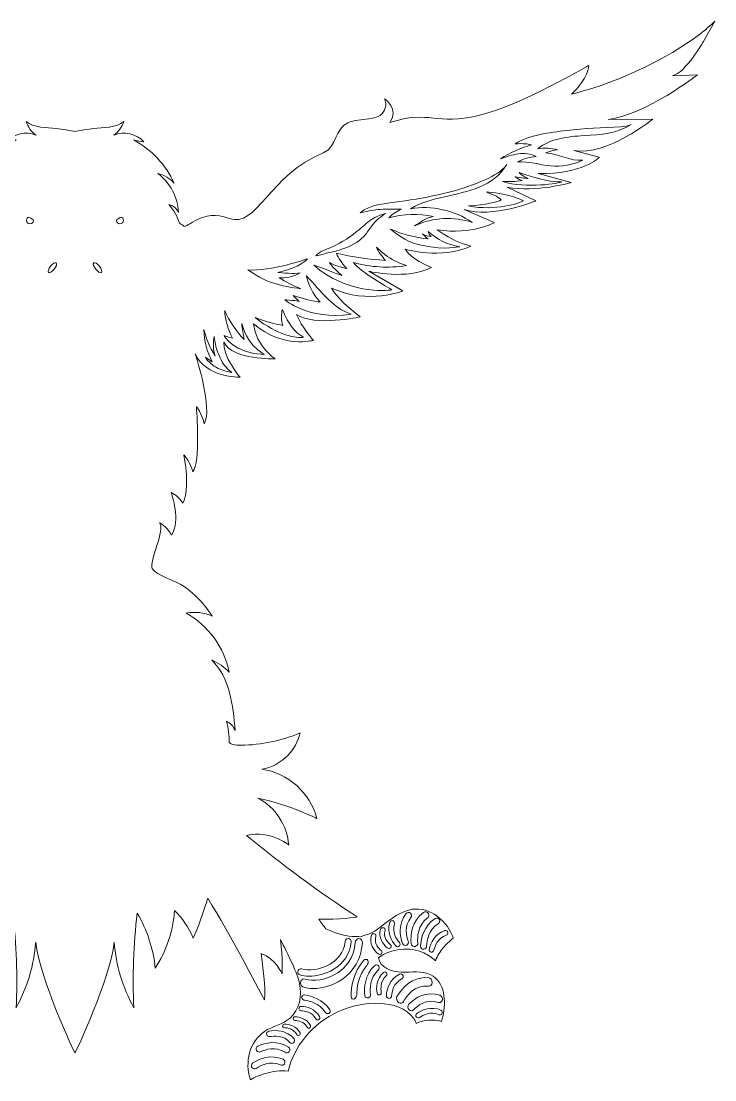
# Model space of a CAD drawing. Header units: inches. Extents: x -19.4 to 36.2, y -31.4 to -7.8.
# Drawn here: x 16.06 to 21.63, y -16.31 to -7.82 of the extents above; entities that cross this region are included whole.
import ezdxf

# ---------------------------------------------------------------- set-up
doc = ezdxf.new("R2010")
doc.units = ezdxf.units.IN
doc.header["$MEASUREMENT"] = 0
doc.layers.add('Layer 8', color=7, linetype='Continuous')

msp = doc.modelspace()

# ---------------------------------------------------------------- linework, layer by layer
at = {"layer": 'Layer 8', "lineweight": 0}
for points, knots in [([(21.5335, -7.9866), (21.5335, -7.9866), (21.6256, -7.8244), (21.6256, -7.8244), (21.5935, -7.8592), (21.55, -7.8925), (21.5094, -7.9253), (21.5095, -7.9252), (21.5095, -7.9251), (21.5096, -7.925), (21.1237, -8.2184), (20.6464, -8.3707), (20.4765, -8.4089), (20.6114, -8.2863), (20.6145, -8.1789), (20.6145, -8.1789), (20.6145, -8.1789), (20.0722, -8.4992), (19.7314, -8.5806), (19.3906, -8.662), (19.342, -8.5346), (19.0201, -8.6358), (19.1013, -8.5316), (18.9771, -8.4457), (18.9771, -8.4457), (18.9771, -8.4457), (18.9996, -8.4881), (18.9771, -8.5377), (18.9329, -8.6354), (18.784, -8.5929), (18.6828, -8.6389), (18.5816, -8.6849), (18.5869, -8.839), (18.4896, -8.878), (18.0542, -9.0528), (17.953, -9.4882), (17.7322, -9.4054), (17.5115, -9.3227), (17.3972, -9.4901), (17.3674, -9.4668), (17.3564, -9.4582), (17.3451, -9.4501), (17.3334, -9.4423), (17.3152, -9.3882), (17.2864, -9.3376), (17.2484, -9.2948), (17.2825, -9.3015), (17.3124, -9.3267), (17.3248, -9.3591), (17.3209, -9.2369), (17.2579, -9.1179), (17.1589, -9.046), (17.2095, -9.0571), (17.2565, -9.0841), (17.2916, -9.1222), (17.2234, -8.9761), (17.1076, -8.8526), (16.966, -8.7753), (16.9921, -8.7855), (17.02, -8.7906), (17.048, -8.7904), (16.9885, -8.7265), (16.888, -8.7047), (16.8075, -8.7383), (16.8444, -8.7105), (16.8727, -8.6724), (16.8873, -8.6286), (16.8282, -8.679), (16.721, -8.6773), (16.6437, -8.6854), (16.6066, -8.6892), (16.521, -8.704), (16.4951, -8.7086), (16.4692, -8.704), (16.3836, -8.6892), (16.3465, -8.6854), (16.2692, -8.6773), (16.1621, -8.679), (16.103, -8.6286), (16.1176, -8.6724), (16.1459, -8.7105), (16.1828, -8.7383), (16.1022, -8.7047), (16.0018, -8.7265), (15.9423, -8.7904), (15.9702, -8.7906), (15.9982, -8.7855), (16.0242, -8.7753), (15.8827, -8.8526), (15.7669, -8.9761), (15.6987, -9.1222), (15.7338, -9.0841), (15.7808, -9.0571), (15.8314, -9.046), (15.7324, -9.1179), (15.6693, -9.2369), (15.6654, -9.3591), (15.6778, -9.3267), (15.7077, -9.3015), (15.7418, -9.2948), (15.7039, -9.3376), (15.6751, -9.3882), (15.6569, -9.4423), (15.6452, -9.4501), (15.6338, -9.4582), (15.6229, -9.4668), (15.593, -9.4901), (15.4788, -9.3227), (15.258, -9.4054), (15.0372, -9.4882), (14.9361, -9.0528), (14.5006, -8.878), (14.4033, -8.839), (14.4087, -8.6849), (14.3075, -8.6389), (14.2063, -8.5929), (14.0574, -8.6354), (14.0131, -8.5377), (13.9907, -8.4881), (14.0131, -8.4457), (14.0131, -8.4457), (14.0131, -8.4457), (13.8889, -8.5316), (13.9702, -8.6358), (13.6482, -8.5346), (13.5996, -8.662), (13.2588, -8.5806), (12.918, -8.4992), (12.3757, -8.1789), (12.3757, -8.1789), (12.3757, -8.1789), (12.3788, -8.2863), (12.5137, -8.4089), (12.3439, -8.3707), (11.8666, -8.2184), (11.4807, -7.925), (11.4807, -7.9251), (11.4808, -7.9252), (11.4808, -7.9253), (11.4402, -7.8925), (11.3968, -7.8592), (11.3647, -7.8244), (11.3647, -7.8244), (11.4567, -7.9866), (11.4567, -7.9866), (11.4567, -7.9866), (11.5947, -8.235), (11.7051, -8.2626), (11.7051, -8.2626), (11.5027, -8.2534), (11.5027, -8.2534), (11.5027, -8.2534), (11.9166, -8.5753), (12.2202, -8.6121), (12.2202, -8.6121), (11.8615, -8.6091), (11.8615, -8.6091), (11.8615, -8.6091), (12.2283, -8.9078), (12.495, -8.8618), (12.495, -8.8618), (12.2907, -8.9157), (12.2907, -8.9157), (12.2907, -8.9157), (12.4287, -9.0567), (12.7813, -9.0445), (12.7813, -9.0445), (12.5176, -9.1181), (12.5176, -9.1181), (12.5176, -9.1181), (12.7997, -9.2008), (13.0297, -9.1548), (13.0297, -9.1548), (12.7997, -9.2652), (12.7997, -9.2652), (12.7997, -9.2652), (13.1544, -9.4083), (13.3752, -9.3347), (13.3752, -9.3347), (13.134, -9.439), (13.134, -9.439), (13.134, -9.439), (13.3057, -9.5392), (13.5908, -9.4971), (13.4528, -9.5903), (13.4099, -9.6005), (13.322, -9.6271), (13.5591, -9.7395), (13.8484, -9.6516), (13.8484, -9.6516), (13.8484, -9.6516), (13.7932, -9.7405), (13.6368, -9.7988), (13.8285, -9.9015), (14.1397, -9.8294), (14.1397, -9.8294), (14.1397, -9.8294), (13.8653, -9.9858), (13.8653, -9.9858), (13.8653, -9.9858), (14.1366, -10.1008), (14.4371, -9.9643), (14.3778, -10.0717), (14.2071, -10.1943), (14.2071, -10.1943), (14.2071, -10.1943), (14.571, -10.2756), (14.7182, -10.1744), (14.6786, -10.2763), (14.5828, -10.3829), (14.5828, -10.3829), (14.5828, -10.3829), (14.8235, -10.4534), (15.0626, -10.2495), (15.0452, -10.4319), (14.8909, -10.5301), (14.8909, -10.5301), (14.8909, -10.5301), (15.2282, -10.5439), (15.3018, -10.3967), (15.3141, -10.5101), (15.1715, -10.6788), (15.1715, -10.6788), (15.1715, -10.6788), (15.4463, -10.6833), (15.5305, -10.4913), (15.5162, -10.541), (15.3919, -10.9282), (15.4573, -11.049), (15.4574, -11.0488), (15.4574, -11.0486), (15.4575, -11.0484), (15.4577, -11.0489), (15.4579, -11.0493), (15.4582, -11.0498), (15.4823, -10.9621), (15.5156, -10.92), (15.5216, -10.913), (15.5191, -10.945), (15.4879, -11.3628), (15.5493, -11.4353), (15.5493, -11.4352), (15.5493, -11.4352), (15.5494, -11.4351), (15.5496, -11.4354), (15.5499, -11.4358), (15.5502, -11.4361), (15.5701, -11.3632), (15.6145, -11.309), (15.6224, -11.2997), (15.6171, -11.3259), (15.5696, -11.5725), (15.6298, -11.6867), (15.6299, -11.6866), (15.63, -11.6865), (15.63, -11.6863), (15.6303, -11.6867), (15.6304, -11.6872), (15.6306, -11.6876), (15.6588, -11.637), (15.7144, -11.6071), (15.7235, -11.6024), (15.7168, -11.6213), (15.6469, -11.8259), (15.72, -11.9438), (15.7201, -11.9437), (15.7201, -11.9436), (15.7202, -11.9434), (15.7204, -11.9438), (15.7206, -11.9442), (15.7208, -11.9446), (15.747, -11.8882), (15.7987, -11.8553), (15.8183, -11.8445), (15.7665, -11.8939), (15.9037, -12.1624), (15.8769, -12.2111), (15.8465, -12.2661), (15.676, -12.3138), (15.6196, -12.3551), (15.5314, -12.4198), (15.4546, -12.5), (15.3948, -12.5916), (15.3955, -12.5914), (15.3961, -12.5911), (15.3968, -12.5909), (15.3964, -12.5914), (15.396, -12.5919), (15.3957, -12.5925), (15.4605, -12.5647), (15.5336, -12.5566), (15.603, -12.5691), (15.428, -12.6679), (15.2989, -12.8446), (15.2581, -13.0414), (15.2585, -13.0409), (15.259, -13.0405), (15.2594, -13.0401), (15.2593, -13.0408), (15.2591, -13.0415), (15.2589, -13.0422), (15.2987, -13.0014), (15.3463, -12.9683), (15.3982, -12.9451), (15.2535, -13.0868), (15.2279, -13.3077), (15.211, -13.5099), (15.2114, -13.5089), (15.2118, -13.508), (15.2122, -13.5071), (15.2121, -13.5083), (15.212, -13.5095), (15.2119, -13.5108), (15.2233, -13.4781), (15.2486, -13.4506), (15.2801, -13.4365), (15.2641, -13.4918), (15.2572, -13.5497), (15.2592, -13.6073), (15.2325, -13.6278), (15.1961, -13.6295), (15.1624, -13.6289), (15.0006, -13.6263), (14.8394, -13.5924), (14.6903, -13.5296), (14.7052, -13.5986), (14.7414, -13.6619), (14.791, -13.7121), (14.846, -13.7681), (14.9194, -13.8075), (14.9969, -13.8206), (14.7892, -13.8476), (14.6048, -14.0125), (14.5565, -14.2163), (14.5569, -14.2161), (14.7693, -14.1068), (15.0293, -14.0516), (14.8907, -14.1228), (14.7907, -14.2722), (14.7815, -14.4279), (14.7818, -14.4276), (14.7822, -14.4274), (14.7825, -14.4271), (14.7824, -14.4277), (14.9308, -14.3051), (15.1199, -14.3512), (14.8361, -14.5851), (14.5396, -14.8035), (14.232, -15.005), (14.2326, -15.0051), (14.2445, -15.0065), (14.2532, -15.0081), (14.3719, -15.0246), (14.4412, -15.0245), (14.5388, -15.0216), (14.5225, -15.052), (14.5032, -15.0775), (14.4831, -15.0989), (14.3518, -15.1638), (14.1929, -15.1993), (14.0681, -15.1029), (13.9906, -15.043), (13.9134, -14.9757), (13.819, -14.9494), (13.6761, -14.9096), (13.5232, -15.0171), (13.4691, -15.1553), (13.4666, -15.1617), (13.4644, -15.1682), (13.4622, -15.1748), (13.4919, -15.1993), (13.5203, -15.2252), (13.5446, -15.2549), (13.5663, -15.2814), (13.59, -15.318), (13.6034, -15.3553), (13.6312, -15.3301), (13.6626, -15.309), (13.6969, -15.2937), (13.814, -15.2413), (13.9586, -15.2564), (14.0623, -15.3319), (14.051, -15.4107), (13.9565, -15.447), (13.8769, -15.4482), (13.7973, -15.4493), (13.7125, -15.4326), (13.6418, -15.4689), (13.5304, -15.5261), (13.5158, -15.6813), (13.5457, -15.8029), (13.5489, -15.8159), (13.5526, -15.8288), (13.5564, -15.8416), (13.6228, -15.8239), (13.6956, -15.8292), (13.7582, -15.8576), (13.7639, -15.8446), (13.7707, -15.832), (13.779, -15.8198), (13.8378, -15.7338), (13.9501, -15.7013), (14.0543, -15.6975), (14.2792, -15.6893), (14.5056, -15.7916), (14.648, -15.9659), (14.7134, -16.046), (14.7603, -16.1404), (14.7869, -16.2403), (14.8473, -16.2333), (14.9103, -16.2435), (14.9694, -16.2603), (15.0107, -16.2721), (15.0517, -16.2873), (15.0878, -16.3104), (15.0883, -16.3092), (15.0888, -16.3079), (15.0893, -16.3067), (15.1358, -16.1708), (15.0954, -16.002), (14.9755, -15.9231), (14.9108, -15.8806), (14.8294, -15.8658), (14.7706, -15.8155), (14.694, -15.7499), (14.6736, -15.6363), (14.694, -15.5376), (14.7098, -15.4618), (14.7884, -15.2975), (14.8484, -15.1866), (14.8237, -15.3334), (14.8352, -15.4601), (14.8352, -15.4601), (14.8352, -15.4601), (14.8852, -15.34), (15.0028, -15.2971), (14.991, -15.4083), (14.9653, -15.5576), (14.9761, -15.669), (14.9763, -15.6685), (14.9765, -15.6681), (14.9768, -15.6676), (14.9768, -15.6683), (15.2568, -15.1319), (15.4306, -14.8552), (15.4332, -14.8642), (15.4363, -14.8747), (15.439, -14.8837), (15.4391, -14.8835), (15.4893, -15.0484), (15.5471, -15.1746), (15.5815, -15.0918), (15.6324, -15.0159), (15.696, -14.9528), (15.7086, -15.1165), (15.7624, -15.2768), (15.8512, -15.4149), (15.8667, -15.2601), (15.9166, -15.1087), (15.9962, -14.975), (16.0263, -15.2263), (16.0354, -15.4801), (16.0233, -15.7329), (16.1124, -15.572), (16.1665, -15.3917), (16.1805, -15.2082), (16.211, -15.4973), (16.4925, -16.098), (16.4951, -16.0933), (16.4977, -16.098), (16.7793, -15.4973), (16.8097, -15.2082), (16.8238, -15.3917), (16.8778, -15.572), (16.967, -15.7329), (16.9548, -15.4801), (16.9639, -15.2263), (16.9941, -14.975), (17.0737, -15.1087), (17.1235, -15.2601), (17.139, -15.4149), (17.2278, -15.2768), (17.2817, -15.1165), (17.2942, -14.9528), (17.3578, -15.0159), (17.4088, -15.0918), (17.4431, -15.1746), (17.501, -15.0484), (17.5512, -14.8835), (17.5513, -14.8837), (17.554, -14.8747), (17.5571, -14.8642), (17.5597, -14.8552), (17.7335, -15.1319), (18.0134, -15.6683), (18.0135, -15.6676), (18.0137, -15.6681), (18.014, -15.6685), (18.0142, -15.669), (18.025, -15.5576), (17.9992, -15.4083), (17.9875, -15.2971), (18.105, -15.34), (18.1551, -15.4601), (18.1551, -15.4601), (18.1551, -15.4601), (18.1666, -15.3334), (18.1419, -15.1866), (18.2018, -15.2975), (18.2805, -15.4618), (18.2962, -15.5376), (18.3167, -15.6363), (18.2963, -15.7499), (18.2196, -15.8155), (18.1608, -15.8658), (18.0794, -15.8806), (18.0148, -15.9231), (17.8948, -16.002), (17.8545, -16.1708), (17.901, -16.3067), (17.9014, -16.3079), (17.902, -16.3092), (17.9024, -16.3104), (17.9385, -16.2873), (17.9795, -16.2721), (18.0209, -16.2603), (18.08, -16.2435), (18.1429, -16.2333), (18.2034, -16.2403), (18.2299, -16.1404), (18.2768, -16.046), (18.3423, -15.9659), (18.4846, -15.7916), (18.711, -15.6893), (18.936, -15.6975), (19.0401, -15.7013), (19.1524, -15.7338), (19.2112, -15.8198), (19.2195, -15.832), (19.2264, -15.8446), (19.232, -15.8576), (19.2946, -15.8292), (19.3674, -15.8239), (19.4338, -15.8416), (19.4377, -15.8288), (19.4413, -15.8159), (19.4445, -15.8029), (19.4744, -15.6813), (19.4599, -15.5261), (19.3485, -15.4689), (19.2777, -15.4326), (19.1929, -15.4493), (19.1134, -15.4482), (19.0338, -15.447), (18.9393, -15.4107), (18.9279, -15.3319), (19.0317, -15.2564), (19.1763, -15.2413), (19.2934, -15.2937), (19.3276, -15.309), (19.3591, -15.3301), (19.3869, -15.3553), (19.4003, -15.318), (19.424, -15.2814), (19.4456, -15.2549), (19.4699, -15.2252), (19.4984, -15.1993), (19.5281, -15.1748), (19.5259, -15.1682), (19.5237, -15.1617), (19.5211, -15.1553), (19.467, -15.0171), (19.3142, -14.9096), (19.1713, -14.9494), (19.0768, -14.9757), (18.9997, -15.043), (18.9221, -15.1029), (18.7973, -15.1993), (18.6384, -15.1638), (18.5072, -15.0989), (18.4871, -15.0775), (18.4677, -15.052), (18.4515, -15.0216), (18.6028, -15.03), (18.7576, -15.0051), (18.7582, -15.005), (18.4506, -14.8035), (18.1541, -14.5851), (17.8704, -14.3512), (18.0595, -14.3051), (18.2078, -14.4277), (18.2078, -14.4271), (18.2081, -14.4274), (18.2084, -14.4276), (18.2087, -14.4279), (18.1995, -14.2722), (18.0996, -14.1228), (17.9609, -14.0516), (18.221, -14.1068), (18.4334, -14.2161), (18.4338, -14.2163), (18.3855, -14.0125), (18.201, -13.8476), (17.9934, -13.8206), (18.0709, -13.8075), (18.1442, -13.7681), (18.1993, -13.7121), (18.2489, -13.6619), (18.2851, -13.5986), (18.2999, -13.5296), (18.1509, -13.5924), (17.9897, -13.6263), (17.8279, -13.6289), (17.7942, -13.6295), (17.7578, -13.6278), (17.731, -13.6073), (17.7331, -13.5497), (17.7261, -13.4918), (17.7101, -13.4365), (17.7417, -13.4506), (17.767, -13.4781), (17.7784, -13.5108), (17.7783, -13.5095), (17.7782, -13.5083), (17.7781, -13.5071), (17.7784, -13.508), (17.7789, -13.5089), (17.7792, -13.5099), (17.7623, -13.3077), (17.7368, -13.0868), (17.592, -12.9451), (17.644, -12.9683), (17.6916, -13.0014), (17.7313, -13.0422), (17.7312, -13.0415), (17.731, -13.0408), (17.7308, -13.0401), (17.7313, -13.0405), (17.7317, -13.0409), (17.7322, -13.0414), (17.6914, -12.8446), (17.5623, -12.6679), (17.3873, -12.5691), (17.4567, -12.5566), (17.5297, -12.5647), (17.5946, -12.5925), (17.5942, -12.5919), (17.5938, -12.5914), (17.5935, -12.5909), (17.5941, -12.5911), (17.5948, -12.5914), (17.5954, -12.5916), (17.5357, -12.5), (17.4588, -12.4198), (17.3706, -12.3551), (17.3143, -12.3138), (17.1438, -12.2661), (17.1134, -12.2111), (17.0865, -12.1624), (17.2238, -11.8939), (17.1719, -11.8445), (17.1915, -11.8553), (17.2432, -11.8882), (17.2694, -11.9446), (17.2696, -11.9442), (17.2698, -11.9438), (17.2701, -11.9434), (17.2701, -11.9436), (17.2702, -11.9437), (17.2703, -11.9438), (17.3433, -11.8259), (17.2734, -11.6213), (17.2667, -11.6024), (17.2758, -11.6071), (17.3315, -11.637), (17.3596, -11.6876), (17.3598, -11.6872), (17.36, -11.6867), (17.3602, -11.6863), (17.3603, -11.6865), (17.3604, -11.6866), (17.3605, -11.6867), (17.4207, -11.5725), (17.3731, -11.3259), (17.3678, -11.2997), (17.3758, -11.309), (17.4201, -11.3632), (17.4401, -11.4361), (17.4404, -11.4358), (17.4406, -11.4354), (17.4409, -11.4351), (17.4409, -11.4352), (17.4409, -11.4352), (17.4409, -11.4353), (17.5024, -11.3628), (17.4712, -10.945), (17.4687, -10.913), (17.4746, -10.92), (17.5079, -10.9621), (17.5321, -11.0498), (17.5323, -11.0493), (17.5325, -11.0489), (17.5328, -11.0484), (17.5328, -11.0486), (17.5329, -11.0488), (17.5329, -11.049), (17.5984, -10.9282), (17.4741, -10.541), (17.4597, -10.4913), (17.544, -10.6833), (17.8188, -10.6788), (17.8188, -10.6788), (17.8188, -10.6788), (17.6762, -10.5101), (17.6885, -10.3967), (17.762, -10.5439), (18.0993, -10.5301), (18.0993, -10.5301), (18.0993, -10.5301), (17.945, -10.4319), (17.9276, -10.2495), (18.1668, -10.4534), (18.4075, -10.3829), (18.4075, -10.3829), (18.4075, -10.3829), (18.3116, -10.2763), (18.2721, -10.1744), (18.4192, -10.2756), (18.7831, -10.1943), (18.7831, -10.1943), (18.7831, -10.1943), (18.6124, -10.0717), (18.5531, -9.9643), (18.8536, -10.1008), (19.125, -9.9858), (19.125, -9.9858), (19.125, -9.9858), (18.8506, -9.8294), (18.8506, -9.8294), (18.8506, -9.8294), (19.1618, -9.9015), (19.3534, -9.7988), (19.1971, -9.7405), (19.1419, -9.6516), (19.1419, -9.6516), (19.1419, -9.6516), (19.4311, -9.7395), (19.6682, -9.6271), (19.5803, -9.6005), (19.5374, -9.5903), (19.3994, -9.4971), (19.6846, -9.5392), (19.8563, -9.439), (19.8563, -9.439), (19.8563, -9.439), (19.6151, -9.3347), (19.6151, -9.3347), (19.8359, -9.4083), (20.1905, -9.2652), (20.1905, -9.2652), (20.1905, -9.2652), (19.9606, -9.1548), (19.9606, -9.1548), (20.1905, -9.2008), (20.4726, -9.1181), (20.4726, -9.1181), (20.4726, -9.1181), (20.2089, -9.0445), (20.2089, -9.0445), (20.5615, -9.0567), (20.6995, -8.9157), (20.6995, -8.9157), (20.6995, -8.9157), (20.4952, -8.8618), (20.4952, -8.8618), (20.762, -8.9078), (21.1288, -8.6091), (21.1288, -8.6091), (21.1288, -8.6091), (20.77, -8.6121), (20.77, -8.6121), (21.0736, -8.5753), (21.4875, -8.2534), (21.4875, -8.2534), (21.4875, -8.2534), (21.2852, -8.2626), (21.2852, -8.2626), (21.3956, -8.235), (21.5335, -7.9866), (21.5335, -7.9866)], [0, 0, 0, 0, 1, 1, 1, 2, 2, 2, 3, 3, 3, 4, 4, 4, 5, 5, 5, 6, 6, 6, 7, 7, 7, 8, 8, 8, 9, 9, 9, 10, 10, 10, 11, 11, 11, 12, 12, 12, 13, 13, 13, 14, 14, 14, 15, 15, 15, 16, 16, 16, 17, 17, 17, 18, 18, 18, 19, 19, 19, 20, 20, 20, 21, 21, 21, 22, 22, 22, 23, 23, 23, 24, 24, 24, 25, 25, 25, 26, 26, 26, 27, 27, 27, 28, 28, 28, 29, 29, 29, 30, 30, 30, 31, 31, 31, 32, 32, 32, 33, 33, 33, 34, 34, 34, 35, 35, 35, 36, 36, 36, 37, 37, 37, 38, 38, 38, 39, 39, 39, 40, 40, 40, 41, 41, 41, 42, 42, 42, 43, 43, 43, 44, 44, 44, 45, 45, 45, 46, 46, 46, 47, 47, 47, 48, 48, 48, 49, 49, 49, 50, 50, 50, 51, 51, 51, 52, 52, 52, 53, 53, 53, 54, 54, 54, 55, 55, 55, 56, 56, 56, 57, 57, 57, 58, 58, 58, 59, 59, 59, 60, 60, 60, 61, 61, 61, 62, 62, 62, 63, 63, 63, 64, 64, 64, 65, 65, 65, 66, 66, 66, 67, 67, 67, 68, 68, 68, 69, 69, 69, 70, 70, 70, 71, 71, 71, 72, 72, 72, 73, 73, 73, 74, 74, 74, 75, 75, 75, 76, 76, 76, 77, 77, 77, 78, 78, 78, 79, 79, 79, 80, 80, 80, 81, 81, 81, 82, 82, 82, 83, 83, 83, 84, 84, 84, 85, 85, 85, 86, 86, 86, 87, 87, 87, 88, 88, 88, 89, 89, 89, 90, 90, 90, 91, 91, 91, 92, 92, 92, 93, 93, 93, 94, 94, 94, 95, 95, 95, 96, 96, 96, 97, 97, 97, 98, 98, 98, 99, 99, 99, 100, 100, 100, 101, 101, 101, 102, 102, 102, 103, 103, 103, 104, 104, 104, 105, 105, 105, 106, 106, 106, 107, 107, 107, 108, 108, 108, 109, 109, 109, 110, 110, 110, 111, 111, 111, 112, 112, 112, 113, 113, 113, 114, 114, 114, 115, 115, 115, 116, 116, 116, 117, 117, 117, 118, 118, 118, 119, 119, 119, 120, 120, 120, 121, 121, 121, 122, 122, 122, 123, 123, 123, 124, 124, 124, 125, 125, 125, 126, 126, 126, 127, 127, 127, 128, 128, 128, 129, 129, 129, 130, 130, 130, 131, 131, 131, 132, 132, 132, 133, 133, 133, 134, 134, 134, 135, 135, 135, 136, 136, 136, 137, 137, 137, 138, 138, 138, 139, 139, 139, 140, 140, 140, 141, 141, 141, 142, 142, 142, 143, 143, 143, 144, 144, 144, 145, 145, 145, 146, 146, 146, 147, 147, 147, 148, 148, 148, 149, 149, 149, 150, 150, 150, 151, 151, 151, 152, 152, 152, 153, 153, 153, 154, 154, 154, 155, 155, 155, 156, 156, 156, 157, 157, 157, 158, 158, 158, 159, 159, 159, 160, 160, 160, 161, 161, 161, 162, 162, 162, 163, 163, 163, 164, 164, 164, 165, 165, 165, 166, 166, 166, 167, 167, 167, 168, 168, 168, 169, 169, 169, 170, 170, 170, 171, 171, 171, 172, 172, 172, 173, 173, 173, 174, 174, 174, 175, 175, 175, 176, 176, 176, 177, 177, 177, 178, 178, 178, 179, 179, 179, 180, 180, 180, 181, 181, 181, 182, 182, 182, 183, 183, 183, 184, 184, 184, 185, 185, 185, 186, 186, 186, 187, 187, 187, 188, 188, 188, 189, 189, 189, 190, 190, 190, 191, 191, 191, 192, 192, 192, 193, 193, 193, 194, 194, 194, 195, 195, 195, 196, 196, 196, 197, 197, 197, 198, 198, 198, 199, 199, 199, 200, 200, 200, 201, 201, 201, 202, 202, 202, 203, 203, 203, 204, 204, 204, 205, 205, 205, 206, 206, 206, 207, 207, 207, 208, 208, 208, 209, 209, 209, 210, 210, 210, 211, 211, 211, 212, 212, 212, 213, 213, 213, 214, 214, 214, 215, 215, 215, 216, 216, 216, 217, 217, 217, 218, 218, 218, 219, 219, 219, 220, 220, 220, 221, 221, 221, 222, 222, 222, 223, 223, 223, 224, 224, 224, 225, 225, 225, 226, 226, 226, 227, 227, 227, 228, 228, 228, 229, 229, 229, 230, 230, 230, 231, 231, 231, 232, 232, 232, 233, 233, 233, 234, 234, 234, 235, 235, 235, 236, 236, 236, 237, 237, 237, 238, 238, 238, 239, 239, 239, 240, 240, 240, 241, 241, 241, 242, 242, 242, 243, 243, 243, 244, 244, 244, 245, 245, 245, 246, 246, 246, 247, 247, 247, 248, 248, 248, 249, 249, 249, 250, 250, 250, 251, 251, 251, 252, 252, 252, 253, 253, 253, 254, 254, 254, 255, 255, 255, 256, 256, 256, 257, 257, 257, 258, 258, 258, 259, 259, 259, 260, 260, 260, 261, 261, 261, 262, 262, 262, 263, 263, 263, 263]), ([(20.8705, -8.6711), (20.8991, -8.6696), (20.9289, -8.6675), (20.9536, -8.6532), (20.8453, -8.7262), (20.7073, -8.7334), (20.5769, -8.7415), (20.4465, -8.7496), (20.3074, -8.7642), (20.2065, -8.8472), (20.2591, -8.8395), (20.3133, -8.8422), (20.3649, -8.8551), (20.3319, -8.8593), (20.2996, -8.8681), (20.2691, -8.8811), (20.3709, -8.8823), (20.4659, -8.9497), (20.5672, -8.939), (20.4868, -8.976), (20.3967, -8.9918), (20.3084, -8.9843), (20.2198, -8.9767), (20.1327, -8.9463), (20.044, -8.953), (20.09, -8.9275), (20.1417, -8.9124), (20.1941, -8.9089), (20.1504, -8.8856), (20.0984, -8.8815), (20.0493, -8.8882), (20.0002, -8.895), (19.9531, -8.9118), (19.9064, -8.9285), (19.9829, -8.8787), (20.0671, -8.8406), (20.1551, -8.8162), (20.1183, -8.8085), (20.0983, -8.8031), (20.0235, -8.8079), (20.1374, -8.7369), (20.3041, -8.7171), (20.435, -8.7011), (20.5795, -8.6835), (20.7252, -8.679), (20.8705, -8.6711)], [0, 0, 0, 0, 1, 1, 1, 2, 2, 2, 3, 3, 3, 4, 4, 4, 5, 5, 5, 6, 6, 6, 7, 7, 7, 8, 8, 8, 9, 9, 9, 10, 10, 10, 11, 11, 11, 12, 12, 12, 13, 13, 13, 14, 14, 14, 15, 15, 15, 15]), ([(19.6802, -9.437), (19.5323, -9.3883), (19.3662, -9.3975), (19.2244, -9.4618), (19.2211, -9.4638), (19.2188, -9.4649), (19.218, -9.4646), (19.2202, -9.4636), (19.2223, -9.4628), (19.2244, -9.4618), (19.2462, -9.4489), (19.3174, -9.3953), (19.3673, -9.3912), (19.2508, -9.3636), (19.127, -9.3672), (19.0123, -9.4015), (19.0378, -9.3684), (19.0768, -9.3489), (19.1144, -9.3306), (19.0575, -9.3333), (19.0014, -9.328), (18.9447, -9.3333), (18.8927, -9.3382), (18.8619, -9.3447), (18.7807, -9.3597), (18.8599, -9.2927), (18.9986, -9.2846), (19.0972, -9.2706), (19.3342, -9.2368), (19.5721, -9.1911), (19.7903, -9.0927), (19.8534, -9.0643), (19.9168, -9.0296), (19.9568, -8.9732), (19.91, -9.0578), (19.8264, -9.1171), (19.7372, -9.1545), (19.648, -9.192), (19.5521, -9.2102), (19.4578, -9.2314), (19.3634, -9.2527), (19.2683, -9.2779), (19.1852, -9.3275), (19.3561, -9.2999), (19.5369, -9.3399), (19.6802, -9.437)], [0, 0, 0, 0, 1, 1, 1, 2, 2, 2, 3, 3, 3, 4, 4, 4, 5, 5, 5, 6, 6, 6, 7, 7, 7, 8, 8, 8, 9, 9, 9, 10, 10, 10, 11, 11, 11, 12, 12, 12, 13, 13, 13, 14, 14, 14, 15, 15, 15, 15]), ([(20.3996, -9.1131), (20.3827, -9.1232), (20.1175, -9.1688), (19.9238, -9.1105), (19.9674, -9.1115), (20.0322, -9.11), (20.0808, -9.102), (20.0669, -9.0993), (20.0468, -9.091), (20.0214, -9.0712), (20.0348, -9.0767), (20.1153, -9.0846), (20.1298, -9.085), (20.1121, -9.0789), (20.0703, -9.0549), (20.0562, -9.038), (20.2334, -9.097), (20.3275, -9.1151), (20.3996, -9.1131)], [0, 0, 0, 0, 1, 1, 1, 2, 2, 2, 3, 3, 3, 4, 4, 4, 5, 5, 5, 6, 6, 6, 6]), ([(20.0891, -9.2615), (20.0684, -9.283), (19.8662, -9.349), (19.6499, -9.3052), (19.7955, -9.296), (19.8773, -9.2742), (19.9136, -9.2566), (19.8898, -9.2288), (19.8253, -9.2085), (19.7963, -9.1933), (19.8914, -9.2001), (19.9803, -9.2189), (20.0891, -9.2615)], [0, 0, 0, 0, 1, 1, 1, 2, 2, 2, 3, 3, 3, 4, 4, 4, 4]), ([(16.1346, -9.4486), (16.1193, -9.4486), (16.1069, -9.4362), (16.1069, -9.4209), (16.1069, -9.4085), (16.1148, -9.3981), (16.1259, -9.3945), (16.1307, -9.3983), (16.1486, -9.4101), (16.1616, -9.4159), (16.1619, -9.4174), (16.1623, -9.4192), (16.1623, -9.4209), (16.1623, -9.4362), (16.1499, -9.4486), (16.1346, -9.4486)], [0, 0, 0, 0, 1, 1, 1, 2, 2, 2, 3, 3, 3, 4, 4, 4, 5, 5, 5, 5]), ([(16.8556, -9.4486), (16.8403, -9.4486), (16.8279, -9.4362), (16.8279, -9.4209), (16.8279, -9.4192), (16.8284, -9.4174), (16.8287, -9.4159), (16.8417, -9.4101), (16.8596, -9.3983), (16.8643, -9.3945), (16.8754, -9.3981), (16.8834, -9.4085), (16.8834, -9.4209), (16.8834, -9.4362), (16.871, -9.4486), (16.8556, -9.4486)], [0, 0, 0, 0, 1, 1, 1, 2, 2, 2, 3, 3, 3, 4, 4, 4, 5, 5, 5, 5]), ([(18.5573, -9.6332), (18.6363, -9.5971), (18.7102, -9.55), (18.7762, -9.4937), (18.8121, -9.463), (18.8461, -9.4294), (18.8869, -9.4057), (18.9182, -9.3876), (18.9528, -9.3759), (18.9873, -9.365), (18.9444, -9.3914), (18.9062, -9.4256), (18.8751, -9.4654), (18.8549, -9.4912), (18.8376, -9.5195), (18.816, -9.5442), (18.7465, -9.6232), (18.6396, -9.6574), (18.5365, -9.6781), (18.5023, -9.685), (18.46, -9.7041), (18.4265, -9.7046), (18.4557, -9.6701), (18.5172, -9.6515), (18.5573, -9.6332)], [0, 0, 0, 0, 1, 1, 1, 2, 2, 2, 3, 3, 3, 4, 4, 4, 5, 5, 5, 6, 6, 6, 7, 7, 7, 8, 8, 8, 8]), ([(19.5806, -9.6321), (19.5555, -9.6304), (19.491, -9.664), (19.2702, -9.6211), (19.176, -9.6028), (19.0989, -9.5524), (19.0253, -9.4909), (19.1209, -9.5334), (19.2234, -9.5601), (19.3276, -9.5696), (19.3067, -9.557), (19.296, -9.5455), (19.2814, -9.5296), (19.3116, -9.5449), (19.321, -9.5482), (19.3499, -9.5515), (19.3441, -9.5471), (19.3333, -9.5318), (19.3272, -9.5112), (19.4064, -9.5791), (19.4752, -9.6133), (19.5806, -9.6321)], [0, 0, 0, 0, 1, 1, 1, 2, 2, 2, 3, 3, 3, 4, 4, 4, 5, 5, 5, 6, 6, 6, 7, 7, 7, 7]), ([(19.1521, -9.7842), (19.0048, -9.8045), (18.8717, -9.7982), (18.7281, -9.7598), (18.7938, -9.8388), (18.9507, -9.9255), (19.0351, -9.9783), (18.996, -9.9872), (18.6672, -10.0097), (18.411, -9.7806), (18.5146, -9.8165), (18.613, -9.8565), (18.6357, -9.8618), (18.5761, -9.8126), (18.5445, -9.7775), (18.5353, -9.759), (18.5654, -9.7817), (18.6379, -9.8001), (18.6749, -9.8072), (18.6342, -9.7644), (18.6063, -9.722), (18.5928, -9.6847), (18.7044, -9.7137), (18.8702, -9.7345), (18.9853, -9.7421), (18.9601, -9.7174), (18.9252, -9.6699), (18.9132, -9.6368), (18.9342, -9.6569), (18.9604, -9.6789), (18.9831, -9.697), (19.0253, -9.7309), (19.0911, -9.7641), (19.1521, -9.7842)], [0, 0, 0, 0, 1, 1, 1, 2, 2, 2, 3, 3, 3, 4, 4, 4, 5, 5, 5, 6, 6, 6, 7, 7, 7, 8, 8, 8, 9, 9, 9, 10, 10, 10, 11, 11, 11, 11]), ([(16.3285, -9.8122), (16.3115, -9.8332), (16.2912, -9.8451), (16.2832, -9.8386), (16.2752, -9.8322), (16.2825, -9.8098), (16.2994, -9.7888), (16.3164, -9.7677), (16.3367, -9.7558), (16.3447, -9.7623), (16.3527, -9.7688), (16.3455, -9.7911), (16.3285, -9.8122)], [0, 0, 0, 0, 1, 1, 1, 2, 2, 2, 3, 3, 3, 4, 4, 4, 4]), ([(16.707, -9.8386), (16.699, -9.8451), (16.6787, -9.8332), (16.6618, -9.8122), (16.6448, -9.7911), (16.6375, -9.7688), (16.6455, -9.7623), (16.6536, -9.7558), (16.6738, -9.7677), (16.6908, -9.7888), (16.7078, -9.8098), (16.715, -9.8322), (16.707, -9.8386)], [0, 0, 0, 0, 1, 1, 1, 2, 2, 2, 3, 3, 3, 4, 4, 4, 4]), ([(17.8822, -9.8173), (18.0611, -9.8347), (18.3605, -9.7284), (18.3605, -9.7284), (18.3605, -9.7284), (18.3033, -9.802), (18.1214, -9.8377), (18.1531, -9.8438), (18.2578, -9.8512), (18.3013, -9.8428), (18.2338, -9.879), (18.1872, -9.8835), (18.1307, -9.8807), (18.1868, -9.9153), (18.2459, -9.9451), (18.3071, -9.9695), (18.2307, -9.9585), (18.1542, -9.946), (18.0806, -9.9226), (18.0178, -9.9026), (17.9279, -9.8519), (17.8822, -9.8173)], [0, 0, 0, 0, 1, 1, 1, 2, 2, 2, 3, 3, 3, 4, 4, 4, 5, 5, 5, 6, 6, 6, 7, 7, 7, 7]), ([(18.7101, -10.1733), (18.3621, -10.2238), (18.1766, -10.057), (18.1766, -10.057), (18.1766, -10.057), (18.2887, -10.0671), (18.2921, -10.0703), (18.2829, -10.0616), (18.2531, -10.0329), (18.244, -10.0242), (18.2804, -10.035), (18.4243, -10.0776), (18.4606, -10.0737), (18.3973, -10.0074), (18.369, -9.9315), (18.349, -9.8648), (18.4226, -9.9338), (18.5588, -10.129), (18.7101, -10.1733)], [0, 0, 0, 0, 1, 1, 1, 2, 2, 2, 3, 3, 3, 4, 4, 4, 5, 5, 5, 6, 6, 6, 6]), ([(18.0128, -10.4953), (17.7717, -10.4905), (17.6903, -10.345), (17.6903, -10.345), (17.6903, -10.345), (17.7258, -10.36), (17.7577, -10.3649), (17.7254, -10.2948), (17.6958, -10.2208), (17.697, -10.1436), (17.7336, -10.2303), (17.7867, -10.31), (17.8525, -10.3773), (17.8447, -10.3341), (17.8378, -10.2907), (17.832, -10.2472), (17.8412, -10.2636), (17.8679, -10.4142), (18.0128, -10.4953)], [0, 0, 0, 0, 1, 1, 1, 2, 2, 2, 3, 3, 3, 4, 4, 4, 5, 5, 5, 6, 6, 6, 6]), ([(18.3288, -10.3587), (18.2673, -10.3656), (18.1285, -10.3488), (17.9394, -10.1996), (18.0314, -10.2393), (18.1197, -10.2537), (18.1625, -10.2627), (18.1474, -10.2251), (18.149, -10.1617), (18.1582, -10.1362), (18.2123, -10.2619), (18.2559, -10.3178), (18.3288, -10.3587)], [0, 0, 0, 0, 1, 1, 1, 2, 2, 2, 3, 3, 3, 4, 4, 4, 4]), ([(17.7523, -10.64), (17.7101, -10.632), (17.6682, -10.6207), (17.63, -10.601), (17.6128, -10.5921), (17.5534, -10.5505), (17.5417, -10.5177), (17.5576, -10.5317), (17.5763, -10.544), (17.5955, -10.5547), (17.5536, -10.4752), (17.5303, -10.386), (17.5279, -10.2962), (17.5475, -10.3672), (17.573, -10.4341), (17.6184, -10.5087), (17.6032, -10.4577), (17.601, -10.4029), (17.612, -10.3509), (17.618, -10.4045), (17.6264, -10.4543), (17.6584, -10.5218), (17.6818, -10.5711), (17.7079, -10.6083), (17.7523, -10.64)], [0, 0, 0, 0, 1, 1, 1, 2, 2, 2, 3, 3, 3, 4, 4, 4, 5, 5, 5, 6, 6, 6, 7, 7, 7, 8, 8, 8, 8]), ([(19.15, -14.9778), (19.1591, -14.9664), (19.1763, -14.9654), (19.1867, -14.9758), (19.1955, -14.9845), (19.1965, -14.9984), (19.1888, -15.008), (19.1322, -15.0786), (19.1531, -15.1625), (19.1671, -15.2001), (19.1715, -15.2117), (19.1666, -15.2247), (19.1556, -15.2304), (19.1556, -15.2304), (19.1553, -15.2305), (19.1553, -15.2305), (19.1423, -15.2373), (19.1261, -15.2312), (19.121, -15.2175), (19.0985, -15.1579), (19.0859, -15.0586), (19.15, -14.9778)], [0, 0, 0, 0, 1, 1, 1, 2, 2, 2, 3, 3, 3, 4, 4, 4, 5, 5, 5, 6, 6, 6, 7, 7, 7, 7]), ([(19.2894, -14.9696), (19.3023, -14.9599), (19.3209, -14.9638), (19.329, -14.9778), (19.3358, -14.9896), (19.3329, -15.0047), (19.322, -15.0128), (19.2415, -15.0724), (19.2397, -15.1678), (19.2438, -15.2121), (19.2451, -15.2257), (19.2362, -15.2382), (19.2228, -15.2412), (19.2228, -15.2412), (19.2225, -15.2413), (19.2225, -15.2413), (19.2067, -15.2448), (19.1913, -15.2338), (19.1897, -15.2176), (19.1829, -15.1476), (19.198, -15.0379), (19.2894, -14.9696)], [0, 0, 0, 0, 1, 1, 1, 2, 2, 2, 3, 3, 3, 4, 4, 4, 5, 5, 5, 6, 6, 6, 7, 7, 7, 7]), ([(19.3829, -15.0174), (19.3956, -15.0092), (19.4118, -15.0138), (19.4174, -15.0272), (19.4222, -15.0384), (19.4179, -15.0522), (19.4072, -15.059), (19.3286, -15.1094), (19.3161, -15.1973), (19.3148, -15.2382), (19.3144, -15.2509), (19.3051, -15.2619), (19.2928, -15.2639), (19.2928, -15.2639), (19.2925, -15.2639), (19.2925, -15.2639), (19.278, -15.2663), (19.2655, -15.2553), (19.2659, -15.2403), (19.2677, -15.1755), (19.2936, -15.0753), (19.3829, -15.0174)], [0, 0, 0, 0, 1, 1, 1, 2, 2, 2, 3, 3, 3, 4, 4, 4, 5, 5, 5, 6, 6, 6, 7, 7, 7, 7]), ([(18.9453, -15.1038), (18.9481, -15.0944), (18.9599, -15.0887), (18.9704, -15.0916), (18.9704, -15.0916), (18.9704, -15.0916), (18.9704, -15.0916), (18.9792, -15.0941), (18.9841, -15.1019), (18.9817, -15.1098), (18.9638, -15.1681), (19.0042, -15.2109), (19.0256, -15.2287), (19.0322, -15.2342), (19.0328, -15.2432), (19.0268, -15.2499), (19.0268, -15.2499), (19.0267, -15.25), (19.0267, -15.25), (19.0196, -15.2579), (19.0064, -15.2592), (18.9986, -15.2527), (18.9646, -15.2246), (18.9253, -15.1703), (18.9453, -15.1038)], [0, 0, 0, 0, 1, 1, 1, 2, 2, 2, 3, 3, 3, 4, 4, 4, 5, 5, 5, 6, 6, 6, 7, 7, 7, 8, 8, 8, 8]), ([(19.019, -15.0484), (19.0224, -15.0371), (19.035, -15.0313), (19.0458, -15.0361), (19.0548, -15.04), (19.0596, -15.0502), (19.0567, -15.0596), (19.0351, -15.1292), (19.0751, -15.186), (19.0966, -15.2102), (19.1032, -15.2176), (19.1034, -15.2288), (19.0968, -15.2363), (19.0968, -15.2363), (19.0967, -15.2364), (19.0967, -15.2364), (19.0889, -15.2453), (19.0751, -15.2455), (19.0672, -15.2367), (19.0331, -15.1986), (18.9948, -15.1277), (19.019, -15.0484)], [0, 0, 0, 0, 1, 1, 1, 2, 2, 2, 3, 3, 3, 4, 4, 4, 5, 5, 5, 6, 6, 6, 7, 7, 7, 7]), ([(18.2841, -15.4335), (18.2841, -15.4335), (18.2842, -15.4333), (18.2842, -15.4333), (18.2898, -15.4233), (18.3017, -15.4184), (18.3126, -15.4218), (18.3657, -15.4386), (18.4629, -15.4288), (18.5403, -15.3837), (18.5917, -15.3538), (18.6522, -15.2984), (18.6606, -15.2012), (18.6617, -15.1882), (18.6722, -15.1781), (18.6853, -15.1781), (18.6853, -15.1781), (18.6854, -15.1781), (18.6854, -15.1781), (18.7001, -15.1781), (18.7114, -15.1908), (18.7101, -15.2054), (18.7019, -15.2989), (18.6512, -15.3768), (18.5654, -15.4267), (18.5066, -15.4609), (18.4337, -15.4793), (18.3706, -15.4793), (18.344, -15.4793), (18.3191, -15.476), (18.2978, -15.4693), (18.2829, -15.4646), (18.2764, -15.4471), (18.2841, -15.4335)], [0, 0, 0, 0, 1, 1, 1, 2, 2, 2, 3, 3, 3, 4, 4, 4, 5, 5, 5, 6, 6, 6, 7, 7, 7, 8, 8, 8, 9, 9, 9, 10, 10, 10, 11, 11, 11, 11]), ([(18.771, -15.1781), (18.771, -15.1781), (18.7712, -15.1781), (18.7712, -15.1781), (18.7882, -15.1781), (18.8012, -15.195), (18.7998, -15.2145), (18.7902, -15.3388), (18.7316, -15.4424), (18.6323, -15.5088), (18.5643, -15.5543), (18.4799, -15.5787), (18.4069, -15.5787), (18.3761, -15.5787), (18.3473, -15.5744), (18.3226, -15.5654), (18.3054, -15.5592), (18.2979, -15.5359), (18.3068, -15.5179), (18.3068, -15.5179), (18.3069, -15.5176), (18.3069, -15.5176), (18.3135, -15.5044), (18.3272, -15.4977), (18.3398, -15.5023), (18.4012, -15.5247), (18.5137, -15.5116), (18.6033, -15.4516), (18.6627, -15.4119), (18.7327, -15.3382), (18.7424, -15.2089), (18.7437, -15.1916), (18.7559, -15.1781), (18.771, -15.1781)], [0, 0, 0, 0, 1, 1, 1, 2, 2, 2, 3, 3, 3, 4, 4, 4, 5, 5, 5, 6, 6, 6, 7, 7, 7, 8, 8, 8, 9, 9, 9, 10, 10, 10, 11, 11, 11, 11]), ([(18.8716, -15.1518), (18.8745, -15.1424), (18.8862, -15.1366), (18.8967, -15.1396), (18.9055, -15.142), (18.9105, -15.1499), (18.908, -15.1578), (18.8902, -15.2161), (18.9305, -15.2588), (18.9519, -15.2767), (18.9585, -15.2822), (18.9591, -15.2912), (18.9531, -15.2979), (18.9531, -15.2979), (18.953, -15.298), (18.953, -15.298), (18.9459, -15.3059), (18.9328, -15.3071), (18.9249, -15.3007), (18.8909, -15.2726), (18.8516, -15.2183), (18.8716, -15.1518)], [0, 0, 0, 0, 1, 1, 1, 2, 2, 2, 3, 3, 3, 4, 4, 4, 5, 5, 5, 6, 6, 6, 7, 7, 7, 7]), ([(19.4598, -15.114), (19.471, -15.1102), (19.483, -15.1171), (19.4854, -15.1286), (19.4874, -15.1383), (19.482, -15.1481), (19.4726, -15.1512), (19.4035, -15.1742), (19.3806, -15.2397), (19.3734, -15.2712), (19.3712, -15.281), (19.3622, -15.2876), (19.3523, -15.2866), (19.3523, -15.2866), (19.3521, -15.2866), (19.3521, -15.2866), (19.3404, -15.2855), (19.3322, -15.2743), (19.3348, -15.2628), (19.3459, -15.2129), (19.3812, -15.1405), (19.4598, -15.114)], [0, 0, 0, 0, 1, 1, 1, 2, 2, 2, 3, 3, 3, 4, 4, 4, 5, 5, 5, 6, 6, 6, 7, 7, 7, 7]), ([(18.8438, -15.3546), (18.849, -15.3657), (18.8456, -15.3826), (18.8357, -15.3936), (18.7624, -15.4752), (18.7553, -15.5778), (18.7563, -15.6242), (18.7566, -15.6386), (18.7482, -15.6539), (18.7364, -15.6601), (18.7364, -15.6601), (18.7361, -15.6602), (18.7361, -15.6602), (18.7222, -15.6675), (18.7095, -15.6591), (18.709, -15.6422), (18.7072, -15.5688), (18.7267, -15.448), (18.8099, -15.3547), (18.8217, -15.3414), (18.8376, -15.3414), (18.8438, -15.3546)], [0, 0, 0, 0, 1, 1, 1, 2, 2, 2, 3, 3, 3, 4, 4, 4, 5, 5, 5, 6, 6, 6, 7, 7, 7, 7]), ([(18.9306, -15.3985), (18.9367, -15.4084), (18.9347, -15.4227), (18.9256, -15.4314), (18.8588, -15.4957), (18.86, -15.5835), (18.8649, -15.6236), (18.8663, -15.6359), (18.8591, -15.6485), (18.8478, -15.6528), (18.8478, -15.6528), (18.8476, -15.6529), (18.8476, -15.6529), (18.8342, -15.658), (18.8208, -15.6498), (18.819, -15.6351), (18.8111, -15.5718), (18.8208, -15.4693), (18.8966, -15.3957), (18.9073, -15.3853), (18.9233, -15.3866), (18.9306, -15.3985)], [0, 0, 0, 0, 1, 1, 1, 2, 2, 2, 3, 3, 3, 4, 4, 4, 5, 5, 5, 6, 6, 6, 7, 7, 7, 7]), ([(18.9682, -15.4502), (18.9761, -15.4432), (18.9882, -15.4446), (18.9941, -15.4532), (18.9991, -15.4604), (18.998, -15.4704), (18.9914, -15.4762), (18.9428, -15.5194), (18.9465, -15.5812), (18.9514, -15.6096), (18.9529, -15.6183), (18.9478, -15.6269), (18.9394, -15.6296), (18.9394, -15.6296), (18.9392, -15.6297), (18.9392, -15.6297), (18.9292, -15.6329), (18.9188, -15.6266), (18.917, -15.6163), (18.909, -15.5714), (18.9132, -15.4997), (18.9682, -15.4502)], [0, 0, 0, 0, 1, 1, 1, 2, 2, 2, 3, 3, 3, 4, 4, 4, 5, 5, 5, 6, 6, 6, 7, 7, 7, 7]), ([(19.0966, -15.4641), (19.1076, -15.4587), (19.1212, -15.4643), (19.1257, -15.4759), (19.1295, -15.4857), (19.1255, -15.4966), (19.1163, -15.501), (19.0483, -15.5339), (19.0357, -15.6049), (19.0337, -15.6386), (19.033, -15.6489), (19.0248, -15.657), (19.0143, -15.6573), (19.0143, -15.6573), (19.0141, -15.6573), (19.0141, -15.6573), (19.0017, -15.6576), (18.9913, -15.6472), (18.992, -15.6349), (18.9951, -15.5816), (19.0194, -15.5019), (19.0966, -15.4641)], [0, 0, 0, 0, 1, 1, 1, 2, 2, 2, 3, 3, 3, 4, 4, 4, 5, 5, 5, 6, 6, 6, 7, 7, 7, 7]), ([(19.328, -15.4913), (19.3461, -15.4927), (19.3608, -15.5114), (19.3592, -15.5312), (19.3592, -15.5312), (19.3592, -15.5312), (19.3592, -15.5312), (19.3579, -15.5478), (19.3455, -15.5596), (19.3302, -15.5584), (19.218, -15.5489), (19.1549, -15.6371), (19.1303, -15.682), (19.1228, -15.6959), (19.1065, -15.7004), (19.0923, -15.6923), (19.0923, -15.6923), (19.092, -15.6922), (19.092, -15.6922), (19.0752, -15.6826), (19.0681, -15.6597), (19.0771, -15.6433), (19.1158, -15.572), (19.2002, -15.4812), (19.328, -15.4913)], [0, 0, 0, 0, 1, 1, 1, 2, 2, 2, 3, 3, 3, 4, 4, 4, 5, 5, 5, 6, 6, 6, 7, 7, 7, 8, 8, 8, 8]), ([(19.4215, -15.633), (19.4366, -15.6384), (19.4447, -15.6577), (19.4388, -15.6742), (19.4338, -15.688), (19.4206, -15.6952), (19.4079, -15.6906), (19.3147, -15.6567), (19.2408, -15.7172), (19.2095, -15.7497), (19.1999, -15.7597), (19.1851, -15.7598), (19.1748, -15.7497), (19.1748, -15.7497), (19.1746, -15.7495), (19.1746, -15.7495), (19.1625, -15.7375), (19.1618, -15.7164), (19.1732, -15.7044), (19.2225, -15.6527), (19.3151, -15.595), (19.4215, -15.633)], [0, 0, 0, 0, 1, 1, 1, 2, 2, 2, 3, 3, 3, 4, 4, 4, 5, 5, 5, 6, 6, 6, 7, 7, 7, 7]), ([(18.5296, -15.779), (18.5195, -15.7822), (18.507, -15.7774), (18.5007, -15.7676), (18.4541, -15.6951), (18.3746, -15.6775), (18.3377, -15.6732), (18.3262, -15.6719), (18.3162, -15.6628), (18.3142, -15.6519), (18.3142, -15.6519), (18.3141, -15.6517), (18.3141, -15.6517), (18.3118, -15.6389), (18.3216, -15.6288), (18.3351, -15.6303), (18.3936, -15.6369), (18.4844, -15.6672), (18.5379, -15.7496), (18.5455, -15.7613), (18.5416, -15.7751), (18.5296, -15.779)], [0, 0, 0, 0, 1, 1, 1, 2, 2, 2, 3, 3, 3, 4, 4, 4, 5, 5, 5, 6, 6, 6, 7, 7, 7, 7]), ([(18.4479, -15.8283), (18.4399, -15.8317), (18.4307, -15.8287), (18.4265, -15.8211), (18.3958, -15.7655), (18.3359, -15.7569), (18.3076, -15.7561), (18.2989, -15.7559), (18.2918, -15.7492), (18.2911, -15.7405), (18.2911, -15.7405), (18.2911, -15.7404), (18.2911, -15.7404), (18.2902, -15.7301), (18.2985, -15.7212), (18.3088, -15.7214), (18.3534, -15.7225), (18.4212, -15.7406), (18.4565, -15.8038), (18.4615, -15.8128), (18.4575, -15.8243), (18.4479, -15.8283)], [0, 0, 0, 0, 1, 1, 1, 2, 2, 2, 3, 3, 3, 4, 4, 4, 5, 5, 5, 6, 6, 6, 7, 7, 7, 7]), ([(19.438, -15.7803), (19.4329, -15.7889), (19.4223, -15.7924), (19.4133, -15.7884), (19.3468, -15.7587), (19.2856, -15.7916), (19.2591, -15.8101), (19.2509, -15.8158), (19.2398, -15.8146), (19.2331, -15.8072), (19.2331, -15.8072), (19.233, -15.807), (19.233, -15.807), (19.2251, -15.7982), (19.2266, -15.7845), (19.2362, -15.7778), (19.2781, -15.7484), (19.353, -15.7188), (19.429, -15.7523), (19.4398, -15.757), (19.444, -15.7702), (19.438, -15.7803)], [0, 0, 0, 0, 1, 1, 1, 2, 2, 2, 3, 3, 3, 4, 4, 4, 5, 5, 5, 6, 6, 6, 7, 7, 7, 7]), ([(18.2924, -15.9537), (18.2856, -15.9565), (18.2778, -15.954), (18.2743, -15.9476), (18.2484, -15.9007), (18.1977, -15.8934), (18.1739, -15.8927), (18.1666, -15.8925), (18.1605, -15.8869), (18.1599, -15.8796), (18.1599, -15.8796), (18.1599, -15.8794), (18.1599, -15.8794), (18.1592, -15.8707), (18.1662, -15.8632), (18.1749, -15.8634), (18.2126, -15.8644), (18.2698, -15.8797), (18.2996, -15.933), (18.3038, -15.9406), (18.3004, -15.9503), (18.2924, -15.9537)], [0, 0, 0, 0, 1, 1, 1, 2, 2, 2, 3, 3, 3, 4, 4, 4, 5, 5, 5, 6, 6, 6, 7, 7, 7, 7]), ([(18.3759, -15.8954), (18.3692, -15.8983), (18.3613, -15.8957), (18.3578, -15.8894), (18.3319, -15.8424), (18.2813, -15.8352), (18.2575, -15.8345), (18.2501, -15.8343), (18.2441, -15.8287), (18.2435, -15.8213), (18.2435, -15.8213), (18.2435, -15.8212), (18.2435, -15.8212), (18.2427, -15.8125), (18.2497, -15.805), (18.2584, -15.8052), (18.2961, -15.8061), (18.3534, -15.8214), (18.3831, -15.8747), (18.3874, -15.8823), (18.384, -15.892), (18.3759, -15.8954)], [0, 0, 0, 0, 1, 1, 1, 2, 2, 2, 3, 3, 3, 4, 4, 4, 5, 5, 5, 6, 6, 6, 7, 7, 7, 7]), ([(18.2473, -16.0139), (18.2473, -16.0139), (18.2473, -16.0139), (18.2473, -16.0139), (18.2384, -16.0204), (18.2262, -16.0193), (18.2192, -16.0111), (18.1673, -15.9507), (18.0915, -15.9572), (18.0567, -15.9643), (18.0459, -15.9664), (18.0355, -15.9602), (18.0323, -15.9496), (18.0323, -15.9496), (18.0323, -15.9494), (18.0323, -15.9494), (18.0286, -15.9368), (18.0364, -15.9234), (18.0492, -15.9208), (18.1043, -15.9094), (18.1921, -15.9125), (18.2515, -15.981), (18.26, -15.9907), (18.258, -16.0061), (18.2473, -16.0139)], [0, 0, 0, 0, 1, 1, 1, 2, 2, 2, 3, 3, 3, 4, 4, 4, 5, 5, 5, 6, 6, 6, 7, 7, 7, 8, 8, 8, 8]), ([(18.2125, -16.0848), (18.2045, -16.0944), (18.1906, -16.0967), (18.1801, -16.0898), (18.1033, -16.0392), (18.0204, -16.0677), (17.9836, -16.0852), (17.9722, -16.0907), (17.9586, -16.0869), (17.9518, -16.0763), (17.9518, -16.0763), (17.9517, -16.0761), (17.9517, -16.0761), (17.9436, -16.0636), (17.9483, -16.0468), (17.9617, -16.0403), (18.02, -16.0123), (18.1193, -15.9908), (18.2071, -16.048), (18.2195, -16.0562), (18.2221, -16.0734), (18.2125, -16.0848)], [0, 0, 0, 0, 1, 1, 1, 2, 2, 2, 3, 3, 3, 4, 4, 4, 5, 5, 5, 6, 6, 6, 7, 7, 7, 7]), ([(18.1746, -16.181), (18.1683, -16.1917), (18.1548, -16.1962), (18.1435, -16.1911), (18.0595, -16.1536), (17.9823, -16.1952), (17.9488, -16.2185), (17.9384, -16.2257), (17.9244, -16.2242), (17.916, -16.2148), (17.916, -16.2148), (17.9158, -16.2147), (17.9158, -16.2147), (17.9058, -16.2036), (17.9077, -16.1863), (17.9199, -16.1777), (17.9728, -16.1407), (18.0674, -16.1033), (18.1633, -16.1455), (18.1769, -16.1516), (18.1822, -16.1682), (18.1746, -16.181)], [0, 0, 0, 0, 1, 1, 1, 2, 2, 2, 3, 3, 3, 4, 4, 4, 5, 5, 5, 6, 6, 6, 7, 7, 7, 7])]:
    msp.add_open_spline(points, degree=3, knots=knots, dxfattribs=at)

doc.saveas('drawing.dxf')
